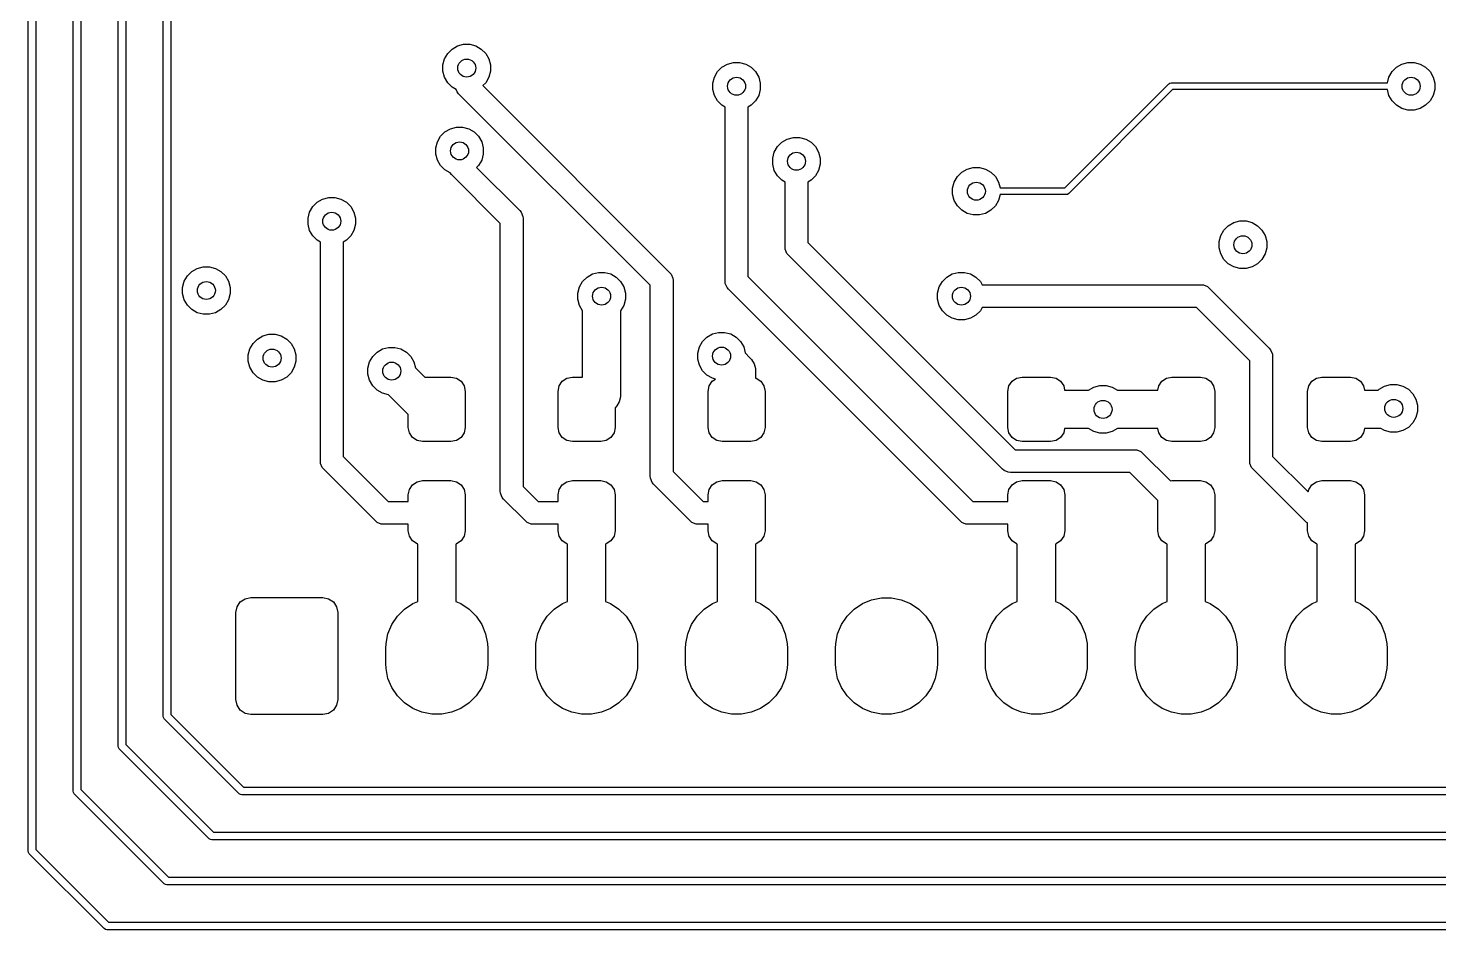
# Model space of a CAD drawing. Extents: x 0.98 to 8.13, y -3.46 to -0.83.
# Drawn here: x 3.088 to 4.014, y -3.378 to -2.787 of the extents above; entities that cross this region are included whole.
import ezdxf

# ---------------------------------------------------------------- set-up
doc = ezdxf.new("R2010")
doc.units = 0
doc.header["$MEASUREMENT"] = 0
doc.layers.add('BLACK', color=7, linetype='CONTINUOUS')

msp = doc.modelspace()

# ---------------------------------------------------------------- linework, layer by layer
at = {"layer": 'BLACK', "linetype": 'CONTINUOUS'}
for p, q in [((3.08805, -3.32677), (3.08805, -2.5689)), ((3.09305, -2.56993), (3.09305, -3.32574)), ((3.11758, -3.2874), (3.11758, -2.65748)), ((3.12258, -2.65852), (3.12258, -3.28637)), ((3.14711, -3.25787), (3.14711, -2.71654)), ((3.15211, -2.71757), (3.15211, -3.25684)), ((3.17663, -3.23819), (3.17663, -2.73622)), ((3.18163, -2.73726), (3.18163, -3.23715)), ((3.36144, -2.80686), (3.3635, -2.8033)), ((3.3635, -2.8033), (3.36641, -2.80039)), ((3.36641, -2.80039), (3.36997, -2.79834)), ((3.36997, -2.79834), (3.37394, -2.79727)), ((3.37394, -2.79727), (3.37805, -2.79727)), ((3.37805, -2.79727), (3.38202, -2.79834)), ((3.38202, -2.79834), (3.38558, -2.80039)), ((3.38558, -2.80039), (3.38849, -2.8033)), ((3.38849, -2.8033), (3.39054, -2.80686)), ((3.36038, -2.81083), (3.36144, -2.80686)), ((3.36038, -2.81494), (3.36038, -2.81083)), ((3.36144, -2.81891), (3.36038, -2.81494)), ((3.39054, -2.80686), (3.39161, -2.81083)), ((3.39161, -2.81494), (3.39054, -2.81891)), ((3.39161, -2.81083), (3.39161, -2.81494)), ((3.5386, -2.81878), (3.54066, -2.81522)), ((3.54066, -2.81522), (3.54356, -2.81231)), ((3.54356, -2.81231), (3.54712, -2.81025)), ((3.54712, -2.81025), (3.55109, -2.80919)), ((3.55109, -2.80919), (3.55521, -2.80919)), ((3.55521, -2.80919), (3.55918, -2.81025)), ((3.55918, -2.81025), (3.56274, -2.81231)), ((3.56274, -2.81231), (3.56564, -2.81522)), ((3.56564, -2.81522), (3.5677, -2.81878)), ((3.98151, -2.81878), (3.98357, -2.81522)), ((3.98357, -2.81522), (3.98648, -2.81231)), ((3.98648, -2.81231), (3.99004, -2.81025)), ((3.99004, -2.81025), (3.99401, -2.80919)), ((3.99401, -2.80919), (3.99812, -2.80919)), ((3.99812, -2.80919), (4.00209, -2.81025)), ((4.00209, -2.81025), (4.00565, -2.81231)), ((4.00565, -2.81231), (4.00856, -2.81522)), ((4.00856, -2.81522), (4.01061, -2.81878)), ((3.3635, -2.82247), (3.36144, -2.81891)), ((3.36641, -2.82538), (3.3635, -2.82247)), ((3.38849, -2.82247), (3.38659, -2.82437)), ((3.38659, -2.82437), (3.50924, -2.94702)), ((3.39054, -2.81891), (3.38849, -2.82247)), ((3.53754, -2.82275), (3.5386, -2.81878)), ((3.53754, -2.82686), (3.53754, -2.82275)), ((3.5677, -2.81878), (3.56876, -2.82275)), ((3.56876, -2.82275), (3.56876, -2.82686)), ((3.76875, -2.89145), (3.83699, -2.82321)), ((3.83699, -2.82321), (3.83772, -2.82272)), ((3.83772, -2.82272), (3.83858, -2.82255)), ((3.83772, -2.82272), (3.83772, -2.82272)), ((3.83858, -2.82255), (3.9805, -2.82255)), ((3.9805, -2.82255), (3.98151, -2.81878)), ((4.01061, -2.81878), (4.01168, -2.82275)), ((4.01168, -2.82275), (4.01168, -2.82686)), ((3.36909, -2.82693), (3.36641, -2.82538)), ((3.36976, -2.82855), (3.36909, -2.82693)), ((3.37069, -2.82969), (3.36976, -2.82855)), ((3.49644, -2.95543), (3.37069, -2.82969)), ((3.5386, -2.83083), (3.53754, -2.82686)), ((3.54066, -2.83439), (3.5386, -2.83083)), ((3.5677, -2.83083), (3.56564, -2.83439)), ((3.56876, -2.82686), (3.5677, -2.83083)), ((3.83951, -2.82705), (3.77128, -2.89529)), ((3.9805, -2.82705), (3.83951, -2.82705)), ((3.98151, -2.83083), (3.9805, -2.82705)), ((3.98357, -2.83439), (3.98151, -2.83083)), ((4.01061, -2.83083), (4.00856, -2.83439)), ((4.01168, -2.82686), (4.01061, -2.83083)), ((3.54356, -2.8373), (3.54066, -2.83439)), ((3.54565, -2.8385), (3.54356, -2.8373)), ((3.54565, -2.95276), (3.54565, -2.8385)), ((3.56274, -2.8373), (3.56065, -2.8385)), ((3.56065, -2.8385), (3.56065, -2.94965)), ((3.56564, -2.83439), (3.56274, -2.8373)), ((3.98648, -2.8373), (3.98357, -2.83439)), ((3.99004, -2.83935), (3.98648, -2.8373)), ((3.99401, -2.84042), (3.99004, -2.83935)), ((3.99812, -2.84042), (3.99401, -2.84042)), ((4.00209, -2.83935), (3.99812, -2.84042)), ((4.00565, -2.8373), (4.00209, -2.83935)), ((4.00856, -2.83439), (4.00565, -2.8373)), ((3.36168, -2.85474), (3.36524, -2.85268)), ((3.36524, -2.85268), (3.36921, -2.85162)), ((3.36921, -2.85162), (3.37332, -2.85162)), ((3.37332, -2.85162), (3.37729, -2.85268)), ((3.37729, -2.85268), (3.38085, -2.85474)), ((3.35565, -2.86518), (3.35672, -2.86121)), ((3.35672, -2.86121), (3.35877, -2.85765)), ((3.35877, -2.85765), (3.36168, -2.85474)), ((3.38085, -2.85474), (3.38376, -2.85765)), ((3.38376, -2.85765), (3.38582, -2.86121)), ((3.38582, -2.86121), (3.38688, -2.86518)), ((3.58003, -2.86443), (3.58293, -2.86152)), ((3.58293, -2.86152), (3.58649, -2.85947)), ((3.58649, -2.85947), (3.59046, -2.8584)), ((3.59046, -2.8584), (3.59458, -2.8584)), ((3.59458, -2.8584), (3.59855, -2.85947)), ((3.59855, -2.85947), (3.60211, -2.86152)), ((3.60211, -2.86152), (3.60501, -2.86443)), ((3.35565, -2.86929), (3.35565, -2.86518)), ((3.35672, -2.87326), (3.35565, -2.86929)), ((3.38688, -2.86929), (3.38582, -2.87326)), ((3.38688, -2.86518), (3.38688, -2.86929)), ((3.57691, -2.87196), (3.57797, -2.86799)), ((3.57797, -2.86799), (3.58003, -2.86443)), ((3.60501, -2.86443), (3.60707, -2.86799)), ((3.60707, -2.86799), (3.60813, -2.87196)), ((3.35877, -2.87682), (3.35672, -2.87326)), ((3.36168, -2.87973), (3.35877, -2.87682)), ((3.36505, -2.88167), (3.36168, -2.87973)), ((3.38376, -2.87682), (3.38249, -2.8781)), ((3.38249, -2.8781), (3.41082, -2.90643)), ((3.38582, -2.87326), (3.38376, -2.87682)), ((3.57691, -2.87607), (3.57691, -2.87196)), ((3.57797, -2.88004), (3.57691, -2.87607)), ((3.58003, -2.8836), (3.57797, -2.88004)), ((3.60707, -2.88004), (3.60501, -2.8836)), ((3.60813, -2.87607), (3.60707, -2.88004)), ((3.60813, -2.87196), (3.60813, -2.87607)), ((3.70104, -2.88121), (3.7046, -2.87915)), ((3.7046, -2.87915), (3.70857, -2.87809)), ((3.70857, -2.87809), (3.71269, -2.87809)), ((3.71269, -2.87809), (3.71666, -2.87915)), ((3.71666, -2.87915), (3.72022, -2.88121)), ((3.36596, -2.88279), (3.36505, -2.88167)), ((3.39801, -2.91483), (3.36596, -2.88279)), ((3.58293, -2.88651), (3.58003, -2.8836)), ((3.58502, -2.88771), (3.58293, -2.88651)), ((3.58502, -2.93039), (3.58502, -2.88771)), ((3.60211, -2.88651), (3.60002, -2.88771)), ((3.60002, -2.88771), (3.60002, -2.92729)), ((3.60501, -2.8836), (3.60211, -2.88651)), ((3.69502, -2.89165), (3.69608, -2.88767)), ((3.69608, -2.88767), (3.69814, -2.88411)), ((3.69814, -2.88411), (3.70104, -2.88121)), ((3.72022, -2.88121), (3.72312, -2.88411)), ((3.72312, -2.88411), (3.72518, -2.88767)), ((3.72518, -2.88767), (3.72619, -2.89145)), ((3.27781, -2.90089), (3.28138, -2.89884)), ((3.28138, -2.89884), (3.28535, -2.89777)), ((3.28535, -2.89777), (3.28946, -2.89777)), ((3.28946, -2.89777), (3.29343, -2.89884)), ((3.29343, -2.89884), (3.29699, -2.90089)), ((3.69502, -2.89576), (3.69502, -2.89165)), ((3.69608, -2.89973), (3.69502, -2.89576)), ((3.72619, -2.89595), (3.72518, -2.89973)), ((3.72619, -2.89145), (3.76875, -2.89145)), ((3.76969, -2.89595), (3.72619, -2.89595)), ((3.77055, -2.89578), (3.76969, -2.89595)), ((3.77128, -2.89529), (3.77055, -2.89578)), ((3.77055, -2.89578), (3.77055, -2.89578)), ((3.27179, -2.91133), (3.27285, -2.90736)), ((3.27285, -2.90736), (3.27491, -2.9038)), ((3.27491, -2.9038), (3.27781, -2.90089)), ((3.29699, -2.90089), (3.2999, -2.9038)), ((3.2999, -2.9038), (3.30195, -2.90736)), ((3.30195, -2.90736), (3.30301, -2.91133)), ((3.41082, -2.90643), (3.41175, -2.90756)), ((3.41175, -2.90756), (3.41287, -2.91027)), ((3.69814, -2.90329), (3.69608, -2.89973)), ((3.70104, -2.90619), (3.69814, -2.90329)), ((3.7046, -2.90825), (3.70104, -2.90619)), ((3.70857, -2.90931), (3.7046, -2.90825)), ((3.71666, -2.90825), (3.71269, -2.90931)), ((3.72022, -2.90619), (3.71666, -2.90825)), ((3.72312, -2.90329), (3.72022, -2.90619)), ((3.72518, -2.89973), (3.72312, -2.90329)), ((3.27179, -2.91544), (3.27179, -2.91133)), ((3.27285, -2.91941), (3.27179, -2.91544)), ((3.30301, -2.91544), (3.30195, -2.91941)), ((3.30301, -2.91133), (3.30301, -2.91544)), ((3.39801, -3.09055), (3.39801, -2.91483)), ((3.41287, -2.91027), (3.41301, -2.91173)), ((3.41301, -2.91173), (3.41301, -3.08744)), ((3.71269, -2.90931), (3.70857, -2.90931)), ((3.87317, -2.91926), (3.87608, -2.91635)), ((3.87608, -2.91635), (3.87964, -2.9143)), ((3.87964, -2.9143), (3.88361, -2.91324)), ((3.88361, -2.91324), (3.88772, -2.91324)), ((3.88772, -2.91324), (3.89169, -2.9143)), ((3.89169, -2.9143), (3.89525, -2.91635)), ((3.89525, -2.91635), (3.89816, -2.91926)), ((3.27491, -2.92297), (3.27285, -2.91941)), ((3.27781, -2.92588), (3.27491, -2.92297)), ((3.2799, -2.92708), (3.27781, -2.92588)), ((3.29699, -2.92588), (3.2949, -2.92708)), ((3.2999, -2.92297), (3.29699, -2.92588)), ((3.30195, -2.91941), (3.2999, -2.92297)), ((3.87005, -2.92679), (3.87112, -2.92282)), ((3.87005, -2.9309), (3.87005, -2.92679)), ((3.87112, -2.92282), (3.87317, -2.91926)), ((3.89816, -2.91926), (3.90021, -2.92282)), ((3.90021, -2.92282), (3.90128, -2.92679)), ((3.90128, -2.92679), (3.90128, -2.9309)), ((3.2799, -3.07087), (3.2799, -2.92708)), ((3.2949, -2.92708), (3.2949, -3.06776)), ((3.58516, -2.93186), (3.58502, -2.93039)), ((3.58628, -2.93456), (3.58516, -2.93186)), ((3.58722, -2.9357), (3.58628, -2.93456)), ((3.72769, -3.07617), (3.58722, -2.9357)), ((3.60002, -2.92729), (3.7361, -3.06337)), ((3.87112, -2.93487), (3.87005, -2.9309)), ((3.87317, -2.93844), (3.87112, -2.93487)), ((3.90021, -2.93487), (3.89816, -2.93844)), ((3.90128, -2.9309), (3.90021, -2.93487)), ((3.19544, -2.9464), (3.199, -2.94434)), ((3.199, -2.94434), (3.20297, -2.94328)), ((3.20297, -2.94328), (3.20709, -2.94328)), ((3.20709, -2.94328), (3.21106, -2.94434)), ((3.21106, -2.94434), (3.21462, -2.9464)), ((3.87608, -2.94134), (3.87317, -2.93844)), ((3.87964, -2.9434), (3.87608, -2.94134)), ((3.88361, -2.94446), (3.87964, -2.9434)), ((3.88772, -2.94446), (3.88361, -2.94446)), ((3.89169, -2.9434), (3.88772, -2.94446)), ((3.89525, -2.94134), (3.89169, -2.9434)), ((3.89816, -2.93844), (3.89525, -2.94134)), ((3.18942, -2.95683), (3.19048, -2.95286)), ((3.19048, -2.95286), (3.19254, -2.9493)), ((3.19254, -2.9493), (3.19544, -2.9464)), ((3.21462, -2.9464), (3.21752, -2.9493)), ((3.21752, -2.9493), (3.21958, -2.95286)), ((3.21958, -2.95286), (3.22064, -2.95683)), ((3.45002, -2.95657), (3.45207, -2.95301)), ((3.45207, -2.95301), (3.45498, -2.9501)), ((3.45498, -2.9501), (3.45854, -2.94805)), ((3.45854, -2.94805), (3.46251, -2.94699)), ((3.46251, -2.94699), (3.46662, -2.94699)), ((3.46662, -2.94699), (3.47059, -2.94805)), ((3.47059, -2.94805), (3.47415, -2.9501)), ((3.47415, -2.9501), (3.47706, -2.95301)), ((3.47706, -2.95301), (3.47912, -2.95657)), ((3.50924, -2.94702), (3.51017, -2.94816)), ((3.51017, -2.94816), (3.51129, -2.95086)), ((3.51129, -2.95086), (3.51144, -2.95233)), ((3.51144, -2.95233), (3.51144, -3.0776)), ((3.54579, -2.95422), (3.54565, -2.95276)), ((3.54691, -2.95692), (3.54579, -2.95422)), ((3.56065, -2.94965), (3.70832, -3.09732)), ((3.68624, -2.95657), (3.68829, -2.95301)), ((3.68829, -2.95301), (3.6912, -2.9501)), ((3.6912, -2.9501), (3.69476, -2.94805)), ((3.69476, -2.94805), (3.69873, -2.94699)), ((3.69873, -2.94699), (3.70284, -2.94699)), ((3.70284, -2.94699), (3.70681, -2.94805)), ((3.70681, -2.94805), (3.71037, -2.9501)), ((3.71037, -2.9501), (3.71328, -2.95301)), ((3.71328, -2.95301), (3.71449, -2.9551)), ((3.18942, -2.96095), (3.18942, -2.95683)), ((3.19048, -2.96492), (3.18942, -2.96095)), ((3.22064, -2.96095), (3.21958, -2.96492)), ((3.22064, -2.95683), (3.22064, -2.96095)), ((3.44895, -2.96054), (3.45002, -2.95657)), ((3.44895, -2.96465), (3.44895, -2.96054)), ((3.47912, -2.95657), (3.48018, -2.96054)), ((3.48018, -2.96054), (3.48018, -2.96465)), ((3.49644, -3.08071), (3.49644, -2.95543)), ((3.54785, -2.95806), (3.54691, -2.95692)), ((3.69991, -3.11013), (3.54785, -2.95806)), ((3.68517, -2.96054), (3.68624, -2.95657)), ((3.68517, -2.96465), (3.68517, -2.96054)), ((3.71449, -2.9551), (3.85827, -2.9551)), ((3.85827, -2.9551), (3.85973, -2.95524)), ((3.85973, -2.95524), (3.86243, -2.95636)), ((3.86243, -2.95636), (3.86357, -2.9573)), ((3.86357, -2.9573), (3.90294, -2.99667)), ((3.19254, -2.96848), (3.19048, -2.96492)), ((3.19544, -2.97138), (3.19254, -2.96848)), ((3.199, -2.97344), (3.19544, -2.97138)), ((3.21462, -2.97138), (3.21106, -2.97344)), ((3.21752, -2.96848), (3.21462, -2.97138)), ((3.21958, -2.96492), (3.21752, -2.96848)), ((3.45002, -2.96862), (3.44895, -2.96465)), ((3.45207, -2.97217), (3.45002, -2.96862)), ((3.45207, -3.01575), (3.45207, -2.97217)), ((3.47912, -2.96862), (3.47707, -2.97217)), ((3.47707, -2.97217), (3.47707, -3.02707)), ((3.48018, -2.96465), (3.47912, -2.96862)), ((3.68624, -2.96862), (3.68517, -2.96465)), ((3.68829, -2.97219), (3.68624, -2.96862)), ((3.6912, -2.97509), (3.68829, -2.97219)), ((3.71328, -2.97219), (3.71037, -2.97509)), ((3.71449, -2.9701), (3.71328, -2.97219)), ((3.85516, -2.9701), (3.71449, -2.9701)), ((3.89014, -3.00508), (3.85516, -2.9701)), ((3.20297, -2.9745), (3.199, -2.97344)), ((3.20709, -2.9745), (3.20297, -2.9745)), ((3.21106, -2.97344), (3.20709, -2.9745)), ((3.69476, -2.97715), (3.6912, -2.97509)), ((3.69873, -2.97821), (3.69476, -2.97715)), ((3.70284, -2.97821), (3.69873, -2.97821)), ((3.70681, -2.97715), (3.70284, -2.97821)), ((3.71037, -2.97509), (3.70681, -2.97715)), ((3.23569, -2.99365), (3.2386, -2.99074)), ((3.2386, -2.99074), (3.24216, -2.98869)), ((3.24216, -2.98869), (3.24613, -2.98762)), ((3.24613, -2.98762), (3.25024, -2.98762)), ((3.25024, -2.98762), (3.25422, -2.98869)), ((3.25422, -2.98869), (3.25778, -2.99074)), ((3.25778, -2.99074), (3.26068, -2.99365)), ((3.53081, -2.99238), (3.53372, -2.98947)), ((3.53372, -2.98947), (3.53728, -2.98742)), ((3.53728, -2.98742), (3.54125, -2.98636)), ((3.54125, -2.98636), (3.54536, -2.98636)), ((3.54536, -2.98636), (3.54933, -2.98742)), ((3.54933, -2.98742), (3.55289, -2.98947)), ((3.55289, -2.98947), (3.5558, -2.99238)), ((3.23258, -3.00118), (3.23364, -2.99721)), ((3.23364, -2.99721), (3.23569, -2.99365)), ((3.26068, -2.99365), (3.26274, -2.99721)), ((3.26274, -2.99721), (3.2638, -3.00118)), ((3.31428, -3.00222), (3.31718, -2.99932)), ((3.31718, -2.99932), (3.32075, -2.99726)), ((3.32075, -2.99726), (3.32472, -2.9962)), ((3.32472, -2.9962), (3.32883, -2.9962)), ((3.32883, -2.9962), (3.3328, -2.99726)), ((3.3328, -2.99726), (3.33636, -2.99932)), ((3.33636, -2.99932), (3.33927, -3.00222)), ((3.52769, -2.99991), (3.52876, -2.99594)), ((3.52769, -3.00402), (3.52769, -2.99991)), ((3.52876, -2.99594), (3.53081, -2.99238)), ((3.5558, -2.99238), (3.55786, -2.99594)), ((3.55786, -2.99594), (3.55892, -2.9999)), ((3.55892, -2.9999), (3.56199, -3.00297)), ((3.90294, -2.99667), (3.90387, -2.9978)), ((3.90387, -2.9978), (3.90492, -3.00034)), ((3.90492, -3.00034), (3.90499, -3.00051)), ((3.90499, -3.00051), (3.90514, -3.00197)), ((3.23258, -3.00529), (3.23258, -3.00118)), ((3.23364, -3.00926), (3.23258, -3.00529)), ((3.23569, -3.01282), (3.23364, -3.00926)), ((3.26274, -3.00926), (3.26068, -3.01282)), ((3.2638, -3.00529), (3.26274, -3.00926)), ((3.2638, -3.00118), (3.2638, -3.00529)), ((3.31116, -3.00976), (3.31222, -3.00578)), ((3.31116, -3.01387), (3.31116, -3.00976)), ((3.31222, -3.00578), (3.31428, -3.00222)), ((3.33927, -3.00222), (3.34132, -3.00578)), ((3.34132, -3.00578), (3.34238, -3.00974)), ((3.34238, -3.00974), (3.34839, -3.01575)), ((3.52876, -3.00799), (3.52769, -3.00402)), ((3.53081, -3.01156), (3.52876, -3.00799)), ((3.56199, -3.00297), (3.56307, -3.0042)), ((3.56307, -3.0042), (3.5647, -3.00703)), ((3.5647, -3.00703), (3.56554, -3.01018)), ((3.56554, -3.01018), (3.56565, -3.01181)), ((3.89014, -3.07087), (3.89014, -3.00508)), ((3.90514, -3.00197), (3.90514, -3.06776)), ((3.2386, -3.01573), (3.23569, -3.01282)), ((3.24216, -3.01779), (3.2386, -3.01573)), ((3.24613, -3.01885), (3.24216, -3.01779)), ((3.25024, -3.01885), (3.24613, -3.01885)), ((3.25422, -3.01779), (3.25024, -3.01885)), ((3.25778, -3.01573), (3.25422, -3.01779)), ((3.26068, -3.01282), (3.25778, -3.01573)), ((3.31222, -3.01784), (3.31116, -3.01387)), ((3.31428, -3.0214), (3.31222, -3.01784)), ((3.34839, -3.01575), (3.36565, -3.01575)), ((3.36565, -3.01575), (3.36923, -3.01646)), ((3.36923, -3.01646), (3.37226, -3.01849)), ((3.37226, -3.01849), (3.37429, -3.02152)), ((3.43674, -3.02152), (3.43876, -3.01849)), ((3.43876, -3.01849), (3.4418, -3.01646)), ((3.4418, -3.01646), (3.44537, -3.01575)), ((3.44537, -3.01575), (3.45207, -3.01575)), ((3.53372, -3.01446), (3.53081, -3.01156)), ((3.53728, -3.01652), (3.53372, -3.01446)), ((3.53516, -3.02152), (3.53719, -3.01849)), ((3.53719, -3.01849), (3.53932, -3.01706)), ((3.53932, -3.01706), (3.53728, -3.01652)), ((3.56565, -3.01181), (3.56565, -3.01637)), ((3.56565, -3.01637), (3.56608, -3.01646)), ((3.56608, -3.01646), (3.56911, -3.01849)), ((3.56911, -3.01849), (3.57114, -3.02152)), ((3.73201, -3.02152), (3.73404, -3.01849)), ((3.73404, -3.01849), (3.73707, -3.01646)), ((3.73707, -3.01646), (3.74065, -3.01575)), ((3.74065, -3.01575), (3.75935, -3.01575)), ((3.75935, -3.01575), (3.76293, -3.01646)), ((3.76293, -3.01646), (3.76596, -3.01849)), ((3.76596, -3.01849), (3.76799, -3.02152)), ((3.83044, -3.02152), (3.83246, -3.01849)), ((3.83246, -3.01849), (3.8355, -3.01646)), ((3.8355, -3.01646), (3.83907, -3.01575)), ((3.83907, -3.01575), (3.85778, -3.01575)), ((3.85778, -3.01575), (3.86135, -3.01646)), ((3.86135, -3.01646), (3.86439, -3.01849)), ((3.86439, -3.01849), (3.86641, -3.02152)), ((3.92886, -3.02152), (3.93089, -3.01849)), ((3.93089, -3.01849), (3.93392, -3.01646)), ((3.93392, -3.01646), (3.9375, -3.01575)), ((3.9375, -3.01575), (3.9562, -3.01575)), ((3.9562, -3.01575), (3.95978, -3.01646)), ((3.95978, -3.01646), (3.96281, -3.01849)), ((3.96281, -3.01849), (3.96484, -3.02152)), ((3.31718, -3.0243), (3.31428, -3.0214)), ((3.32075, -3.02636), (3.31718, -3.0243)), ((3.3247, -3.02742), (3.32075, -3.02636)), ((3.3376, -3.04032), (3.3247, -3.02742)), ((3.37429, -3.02152), (3.375, -3.0251)), ((3.375, -3.0251), (3.375, -3.04872)), ((3.43602, -3.0251), (3.43674, -3.02152)), ((3.43602, -3.04872), (3.43602, -3.0251)), ((3.47696, -3.0287), (3.47612, -3.03185)), ((3.47707, -3.02707), (3.47696, -3.0287)), ((3.53445, -3.0251), (3.53516, -3.02152)), ((3.53445, -3.04872), (3.53445, -3.0251)), ((3.57114, -3.02152), (3.57185, -3.0251)), ((3.57185, -3.0251), (3.57185, -3.04872)), ((3.7313, -3.0251), (3.73201, -3.02152)), ((3.7313, -3.04872), (3.7313, -3.0251)), ((3.76799, -3.02152), (3.76856, -3.02441)), ((3.76856, -3.02441), (3.78422, -3.02441)), ((3.78422, -3.02441), (3.78777, -3.02236)), ((3.78777, -3.02236), (3.79174, -3.0213)), ((3.79174, -3.0213), (3.79585, -3.0213)), ((3.79585, -3.0213), (3.79983, -3.02236)), ((3.79983, -3.02236), (3.80338, -3.02441)), ((3.80338, -3.02441), (3.82986, -3.02441)), ((3.82986, -3.02441), (3.83044, -3.02152)), ((3.86641, -3.02152), (3.86713, -3.0251)), ((3.86713, -3.0251), (3.86713, -3.04872)), ((3.92815, -3.0251), (3.92886, -3.02152)), ((3.92815, -3.04872), (3.92815, -3.0251)), ((3.96484, -3.02152), (3.96541, -3.02441)), ((3.96541, -3.02441), (3.97443, -3.02441)), ((3.97443, -3.02441), (3.9751, -3.02374)), ((3.9751, -3.02374), (3.97866, -3.02168)), ((3.97866, -3.02168), (3.98263, -3.02062)), ((3.98263, -3.02062), (3.98674, -3.02062)), ((3.98674, -3.02062), (3.99072, -3.02168)), ((3.99072, -3.02168), (3.99428, -3.02374)), ((3.99428, -3.02374), (3.99718, -3.02665)), ((3.99718, -3.02665), (3.99924, -3.03021)), ((3.47448, -3.03468), (3.47343, -3.03588)), ((3.47343, -3.03588), (3.47343, -3.04872)), ((3.47612, -3.03185), (3.47448, -3.03468)), ((3.99924, -3.03021), (4.0003, -3.03418)), ((4.0003, -3.03418), (4.0003, -3.03829)), ((3.3376, -3.04872), (3.3376, -3.04032)), ((3.99718, -3.04582), (3.99428, -3.04873)), ((3.99924, -3.04226), (3.99718, -3.04582)), ((4.0003, -3.03829), (3.99924, -3.04226)), ((3.33831, -3.0523), (3.3376, -3.04872)), ((3.34034, -3.05533), (3.33831, -3.0523)), ((3.34337, -3.05736), (3.34034, -3.05533)), ((3.37226, -3.05533), (3.36923, -3.05736)), ((3.37429, -3.0523), (3.37226, -3.05533)), ((3.375, -3.04872), (3.37429, -3.0523)), ((3.43674, -3.0523), (3.43602, -3.04872)), ((3.43876, -3.05533), (3.43674, -3.0523)), ((3.4418, -3.05736), (3.43876, -3.05533)), ((3.47069, -3.05533), (3.46765, -3.05736)), ((3.47271, -3.0523), (3.47069, -3.05533)), ((3.47343, -3.04872), (3.47271, -3.0523)), ((3.53516, -3.0523), (3.53445, -3.04872)), ((3.53719, -3.05533), (3.53516, -3.0523)), ((3.54022, -3.05736), (3.53719, -3.05533)), ((3.56911, -3.05533), (3.56608, -3.05736)), ((3.57114, -3.0523), (3.56911, -3.05533)), ((3.57185, -3.04872), (3.57114, -3.0523)), ((3.73201, -3.0523), (3.7313, -3.04872)), ((3.73404, -3.05533), (3.73201, -3.0523)), ((3.73707, -3.05736), (3.73404, -3.05533)), ((3.76596, -3.05533), (3.76293, -3.05736)), ((3.76799, -3.0523), (3.76596, -3.05533)), ((3.76856, -3.04941), (3.76799, -3.0523)), ((3.78422, -3.04941), (3.76856, -3.04941)), ((3.78777, -3.05146), (3.78422, -3.04941)), ((3.79174, -3.05252), (3.78777, -3.05146)), ((3.79585, -3.05252), (3.79174, -3.05252)), ((3.79983, -3.05146), (3.79585, -3.05252)), ((3.80338, -3.04941), (3.79983, -3.05146)), ((3.82986, -3.04941), (3.80338, -3.04941)), ((3.83044, -3.0523), (3.82986, -3.04941)), ((3.83246, -3.05533), (3.83044, -3.0523)), ((3.8355, -3.05736), (3.83246, -3.05533)), ((3.86439, -3.05533), (3.86135, -3.05736)), ((3.86641, -3.0523), (3.86439, -3.05533)), ((3.86713, -3.04872), (3.86641, -3.0523)), ((3.92886, -3.0523), (3.92815, -3.04872)), ((3.93089, -3.05533), (3.92886, -3.0523)), ((3.93392, -3.05736), (3.93089, -3.05533)), ((3.96281, -3.05533), (3.95978, -3.05736)), ((3.96484, -3.0523), (3.96281, -3.05533)), ((3.96541, -3.04941), (3.96484, -3.0523)), ((3.97629, -3.04941), (3.96541, -3.04941)), ((3.97866, -3.05078), (3.97629, -3.04941)), ((3.98263, -3.05185), (3.97866, -3.05078)), ((3.98674, -3.05185), (3.98263, -3.05185)), ((3.99072, -3.05078), (3.98674, -3.05185)), ((3.99428, -3.04873), (3.99072, -3.05078)), ((3.34695, -3.05807), (3.34337, -3.05736)), ((3.36565, -3.05807), (3.34695, -3.05807)), ((3.36923, -3.05736), (3.36565, -3.05807)), ((3.44537, -3.05807), (3.4418, -3.05736)), ((3.46407, -3.05807), (3.44537, -3.05807)), ((3.46765, -3.05736), (3.46407, -3.05807)), ((3.5438, -3.05807), (3.54022, -3.05736)), ((3.5625, -3.05807), (3.5438, -3.05807)), ((3.56608, -3.05736), (3.5625, -3.05807)), ((3.7361, -3.06337), (3.81447, -3.06337)), ((3.74065, -3.05807), (3.73707, -3.05736)), ((3.75935, -3.05807), (3.74065, -3.05807)), ((3.76293, -3.05736), (3.75935, -3.05807)), ((3.81447, -3.06337), (3.81593, -3.06351)), ((3.81593, -3.06351), (3.81864, -3.06463)), ((3.81864, -3.06463), (3.81977, -3.06556)), ((3.81977, -3.06556), (3.83807, -3.08386)), ((3.83907, -3.05807), (3.8355, -3.05736)), ((3.85778, -3.05807), (3.83907, -3.05807)), ((3.86135, -3.05736), (3.85778, -3.05807)), ((3.9375, -3.05807), (3.93392, -3.05736)), ((3.9562, -3.05807), (3.9375, -3.05807)), ((3.95978, -3.05736), (3.9562, -3.05807)), ((3.28005, -3.07233), (3.2799, -3.07087)), ((3.28117, -3.07503), (3.28005, -3.07233)), ((3.2821, -3.07617), (3.28117, -3.07503)), ((3.2949, -3.06776), (3.32446, -3.09732)), ((3.89028, -3.07233), (3.89014, -3.07087)), ((3.8914, -3.07503), (3.89028, -3.07233)), ((3.89233, -3.07617), (3.8914, -3.07503)), ((3.90514, -3.06776), (3.92852, -3.09114)), ((3.31605, -3.11013), (3.2821, -3.07617)), ((3.34337, -3.08437), (3.34695, -3.08366)), ((3.34695, -3.08366), (3.36565, -3.08366)), ((3.36565, -3.08366), (3.36923, -3.08437)), ((3.4418, -3.08437), (3.44537, -3.08366)), ((3.44537, -3.08366), (3.46407, -3.08366)), ((3.46407, -3.08366), (3.46765, -3.08437)), ((3.49658, -3.08217), (3.49644, -3.08071)), ((3.4977, -3.08488), (3.49658, -3.08217)), ((3.51144, -3.0776), (3.53116, -3.09732)), ((3.54022, -3.08437), (3.5438, -3.08366)), ((3.5438, -3.08366), (3.5625, -3.08366)), ((3.5625, -3.08366), (3.56608, -3.08437)), ((3.72883, -3.0771), (3.72769, -3.07617)), ((3.73153, -3.07822), (3.72883, -3.0771)), ((3.73299, -3.07837), (3.73153, -3.07822)), ((3.81136, -3.07837), (3.73299, -3.07837)), ((3.73707, -3.08437), (3.74065, -3.08366)), ((3.74065, -3.08366), (3.75935, -3.08366)), ((3.75935, -3.08366), (3.76293, -3.08437)), ((3.82972, -3.09673), (3.81136, -3.07837)), ((3.83807, -3.08386), (3.83907, -3.08366)), ((3.83907, -3.08366), (3.85778, -3.08366)), ((3.85778, -3.08366), (3.86135, -3.08437)), ((3.92629, -3.11013), (3.89233, -3.07617)), ((3.93392, -3.08437), (3.9375, -3.08366)), ((3.9375, -3.08366), (3.9562, -3.08366)), ((3.9562, -3.08366), (3.95978, -3.08437)), ((3.3376, -3.09301), (3.33831, -3.08943)), ((3.3376, -3.09732), (3.3376, -3.09301)), ((3.33831, -3.08943), (3.34034, -3.0864)), ((3.34034, -3.0864), (3.34337, -3.08437)), ((3.36923, -3.08437), (3.37226, -3.0864)), ((3.37226, -3.0864), (3.37429, -3.08943)), ((3.37429, -3.08943), (3.375, -3.09301)), ((3.375, -3.09301), (3.375, -3.11663)), ((3.39816, -3.09201), (3.39801, -3.09055)), ((3.39928, -3.09472), (3.39816, -3.09201)), ((3.41301, -3.08744), (3.42289, -3.09732)), ((3.43602, -3.09301), (3.43674, -3.08943)), ((3.43602, -3.09732), (3.43602, -3.09301)), ((3.43674, -3.08943), (3.43876, -3.0864)), ((3.43876, -3.0864), (3.4418, -3.08437)), ((3.46765, -3.08437), (3.47069, -3.0864)), ((3.47069, -3.0864), (3.47271, -3.08943)), ((3.47271, -3.08943), (3.47343, -3.09301)), ((3.47343, -3.09301), (3.47343, -3.11663)), ((3.49863, -3.08601), (3.4977, -3.08488)), ((3.52275, -3.11013), (3.49863, -3.08601)), ((3.53445, -3.09301), (3.53516, -3.08943)), ((3.53445, -3.09732), (3.53445, -3.09301)), ((3.53516, -3.08943), (3.53719, -3.0864)), ((3.53719, -3.0864), (3.54022, -3.08437)), ((3.56608, -3.08437), (3.56911, -3.0864)), ((3.56911, -3.0864), (3.57114, -3.08943)), ((3.57114, -3.08943), (3.57185, -3.09301)), ((3.57185, -3.09301), (3.57185, -3.11663)), ((3.7313, -3.09301), (3.73201, -3.08943)), ((3.7313, -3.09732), (3.7313, -3.09301)), ((3.73201, -3.08943), (3.73404, -3.0864)), ((3.73404, -3.0864), (3.73707, -3.08437)), ((3.76293, -3.08437), (3.76596, -3.0864)), ((3.76596, -3.0864), (3.76799, -3.08943)), ((3.76799, -3.08943), (3.7687, -3.09301)), ((3.7687, -3.09301), (3.7687, -3.11663)), ((3.86135, -3.08437), (3.86439, -3.0864)), ((3.86439, -3.0864), (3.86641, -3.08943)), ((3.86641, -3.08943), (3.86713, -3.09301)), ((3.86713, -3.09301), (3.86713, -3.11663)), ((3.92852, -3.09114), (3.92886, -3.08943)), ((3.92886, -3.08943), (3.93089, -3.0864)), ((3.93089, -3.0864), (3.93392, -3.08437)), ((3.95978, -3.08437), (3.96281, -3.0864)), ((3.96281, -3.0864), (3.96484, -3.08943)), ((3.96484, -3.08943), (3.96555, -3.09301)), ((3.96555, -3.09301), (3.96555, -3.11663)), ((3.32446, -3.09732), (3.3376, -3.09732)), ((3.40021, -3.09585), (3.39928, -3.09472)), ((3.41448, -3.11013), (3.40021, -3.09585)), ((3.42289, -3.09732), (3.43602, -3.09732)), ((3.53116, -3.09732), (3.53445, -3.09732)), ((3.70832, -3.09732), (3.7313, -3.09732)), ((3.82972, -3.11663), (3.82972, -3.09673)), ((3.31719, -3.11106), (3.31605, -3.11013)), ((3.3199, -3.11218), (3.31719, -3.11106)), ((3.41562, -3.11106), (3.41448, -3.11013)), ((3.41641, -3.11139), (3.41562, -3.11106)), ((3.41832, -3.11218), (3.41641, -3.11139)), ((3.52388, -3.11106), (3.52275, -3.11013)), ((3.52659, -3.11218), (3.52388, -3.11106)), ((3.70105, -3.11106), (3.69991, -3.11013)), ((3.70375, -3.11218), (3.70105, -3.11106)), ((3.92743, -3.11106), (3.92629, -3.11013)), ((3.92815, -3.11136), (3.92743, -3.11106)), ((3.92815, -3.11663), (3.92815, -3.11136)), ((3.32136, -3.11232), (3.3199, -3.11218)), ((3.3376, -3.11232), (3.32136, -3.11232)), ((3.3376, -3.11663), (3.3376, -3.11232)), ((3.33831, -3.12021), (3.3376, -3.11663)), ((3.34034, -3.12325), (3.33831, -3.12021)), ((3.37429, -3.12021), (3.37226, -3.12325)), ((3.375, -3.11663), (3.37429, -3.12021)), ((3.41978, -3.11232), (3.41832, -3.11218)), ((3.43602, -3.11232), (3.41978, -3.11232)), ((3.43602, -3.11663), (3.43602, -3.11232)), ((3.43674, -3.12021), (3.43602, -3.11663)), ((3.43876, -3.12325), (3.43674, -3.12021)), ((3.47271, -3.12021), (3.47069, -3.12325)), ((3.47343, -3.11663), (3.47271, -3.12021)), ((3.52805, -3.11232), (3.52659, -3.11218)), ((3.53445, -3.11232), (3.52805, -3.11232)), ((3.53445, -3.11663), (3.53445, -3.11232)), ((3.53516, -3.12021), (3.53445, -3.11663)), ((3.53719, -3.12325), (3.53516, -3.12021)), ((3.57114, -3.12021), (3.56911, -3.12325)), ((3.57185, -3.11663), (3.57114, -3.12021)), ((3.70522, -3.11232), (3.70375, -3.11218)), ((3.7313, -3.11232), (3.70522, -3.11232)), ((3.7313, -3.11663), (3.7313, -3.11232)), ((3.73201, -3.12021), (3.7313, -3.11663)), ((3.73404, -3.12325), (3.73201, -3.12021)), ((3.76799, -3.12021), (3.76596, -3.12325)), ((3.7687, -3.11663), (3.76799, -3.12021)), ((3.83044, -3.12021), (3.82972, -3.11663)), ((3.83246, -3.12325), (3.83044, -3.12021)), ((3.86641, -3.12021), (3.86439, -3.12325)), ((3.86713, -3.11663), (3.86641, -3.12021)), ((3.92886, -3.12021), (3.92815, -3.11663)), ((3.93089, -3.12325), (3.92886, -3.12021)), ((3.96484, -3.12021), (3.96281, -3.12325)), ((3.96555, -3.11663), (3.96484, -3.12021)), ((3.34337, -3.12527), (3.34034, -3.12325)), ((3.3438, -3.12536), (3.34337, -3.12527)), ((3.3438, -3.16303), (3.3438, -3.12536)), ((3.36923, -3.12527), (3.3688, -3.12536)), ((3.3688, -3.12536), (3.3688, -3.16303)), ((3.37226, -3.12325), (3.36923, -3.12527)), ((3.4418, -3.12527), (3.43876, -3.12325)), ((3.44222, -3.12536), (3.4418, -3.12527)), ((3.44222, -3.16303), (3.44222, -3.12536)), ((3.46765, -3.12527), (3.46722, -3.12536)), ((3.46722, -3.12536), (3.46722, -3.16303)), ((3.47069, -3.12325), (3.46765, -3.12527)), ((3.54022, -3.12527), (3.53719, -3.12325)), ((3.54065, -3.12536), (3.54022, -3.12527)), ((3.54065, -3.16303), (3.54065, -3.12536)), ((3.56608, -3.12527), (3.56565, -3.12536)), ((3.56565, -3.12536), (3.56565, -3.16303)), ((3.56911, -3.12325), (3.56608, -3.12527)), ((3.73707, -3.12527), (3.73404, -3.12325)), ((3.7375, -3.12536), (3.73707, -3.12527)), ((3.7375, -3.16303), (3.7375, -3.12536)), ((3.76293, -3.12527), (3.7625, -3.12536)), ((3.7625, -3.12536), (3.7625, -3.16303)), ((3.76596, -3.12325), (3.76293, -3.12527)), ((3.8355, -3.12527), (3.83246, -3.12325)), ((3.83593, -3.12536), (3.8355, -3.12527)), ((3.83593, -3.16303), (3.83593, -3.12536)), ((3.86135, -3.12527), (3.86093, -3.12536)), ((3.86093, -3.12536), (3.86093, -3.16303)), ((3.86439, -3.12325), (3.86135, -3.12527)), ((3.93392, -3.12527), (3.93089, -3.12325)), ((3.93435, -3.12536), (3.93392, -3.12527)), ((3.93435, -3.16303), (3.93435, -3.12536)), ((3.95978, -3.12527), (3.95935, -3.12536)), ((3.95935, -3.12536), (3.95935, -3.16303)), ((3.96281, -3.12325), (3.95978, -3.12527)), ((3.22441, -3.17028), (3.22516, -3.16651)), ((3.22516, -3.16651), (3.22729, -3.16332)), ((3.22729, -3.16332), (3.23049, -3.16118)), ((3.23049, -3.16118), (3.23425, -3.16043)), ((3.23425, -3.16043), (3.2815, -3.16043)), ((3.2815, -3.16043), (3.28526, -3.16118)), ((3.28526, -3.16118), (3.28846, -3.16332)), ((3.28846, -3.16332), (3.29059, -3.16651)), ((3.29059, -3.16651), (3.29134, -3.17028)), ((3.33507, -3.16803), (3.34052, -3.16438)), ((3.34052, -3.16438), (3.3438, -3.16303)), ((3.3688, -3.16303), (3.37207, -3.16438)), ((3.37207, -3.16438), (3.37753, -3.16803)), ((3.43349, -3.16803), (3.43895, -3.16438)), ((3.43895, -3.16438), (3.44222, -3.16303)), ((3.46722, -3.16303), (3.4705, -3.16438)), ((3.4705, -3.16438), (3.47595, -3.16803)), ((3.53192, -3.16803), (3.53737, -3.16438)), ((3.53737, -3.16438), (3.54065, -3.16303)), ((3.56565, -3.16303), (3.56892, -3.16438)), ((3.56892, -3.16438), (3.57438, -3.16803)), ((3.63035, -3.16803), (3.6358, -3.16438)), ((3.6358, -3.16438), (3.64186, -3.16187)), ((3.64186, -3.16187), (3.64829, -3.16059)), ((3.64829, -3.16059), (3.65485, -3.16059)), ((3.65485, -3.16059), (3.66129, -3.16187)), ((3.66129, -3.16187), (3.66735, -3.16438)), ((3.66735, -3.16438), (3.6728, -3.16803)), ((3.72877, -3.16803), (3.73422, -3.16438)), ((3.73422, -3.16438), (3.7375, -3.16303)), ((3.7625, -3.16303), (3.76578, -3.16438)), ((3.76578, -3.16438), (3.77123, -3.16803)), ((3.8272, -3.16803), (3.83265, -3.16438)), ((3.83265, -3.16438), (3.83593, -3.16303)), ((3.86093, -3.16303), (3.8642, -3.16438)), ((3.8642, -3.16438), (3.86965, -3.16803)), ((3.92562, -3.16803), (3.93108, -3.16438)), ((3.93108, -3.16438), (3.93435, -3.16303)), ((3.95935, -3.16303), (3.96263, -3.16438)), ((3.96263, -3.16438), (3.96808, -3.16803)), ((3.22441, -3.22736), (3.22441, -3.17028)), ((3.29134, -3.17028), (3.29134, -3.22736)), ((3.32679, -3.17812), (3.33043, -3.17267)), ((3.33043, -3.17267), (3.33507, -3.16803)), ((3.37753, -3.16803), (3.38217, -3.17267)), ((3.38217, -3.17267), (3.38581, -3.17812)), ((3.42521, -3.17812), (3.42886, -3.17267)), ((3.42886, -3.17267), (3.43349, -3.16803)), ((3.47595, -3.16803), (3.48059, -3.17267)), ((3.48059, -3.17267), (3.48424, -3.17812)), ((3.52364, -3.17812), (3.52728, -3.17267)), ((3.52728, -3.17267), (3.53192, -3.16803)), ((3.57438, -3.16803), (3.57902, -3.17267)), ((3.57902, -3.17267), (3.58266, -3.17812)), ((3.62206, -3.17812), (3.62571, -3.17267)), ((3.62571, -3.17267), (3.63035, -3.16803)), ((3.6728, -3.16803), (3.67744, -3.17267)), ((3.67744, -3.17267), (3.68109, -3.17812)), ((3.72049, -3.17812), (3.72413, -3.17267)), ((3.72413, -3.17267), (3.72877, -3.16803)), ((3.77123, -3.16803), (3.77587, -3.17267)), ((3.77587, -3.17267), (3.77951, -3.17812)), ((3.81891, -3.17812), (3.82256, -3.17267)), ((3.82256, -3.17267), (3.8272, -3.16803)), ((3.86965, -3.16803), (3.87429, -3.17267)), ((3.87429, -3.17267), (3.87794, -3.17812)), ((3.91734, -3.17812), (3.92098, -3.17267)), ((3.92098, -3.17267), (3.92562, -3.16803)), ((3.96808, -3.16803), (3.97272, -3.17267)), ((3.97272, -3.17267), (3.97636, -3.17812)), ((3.323, -3.19062), (3.32428, -3.18418)), ((3.32428, -3.18418), (3.32679, -3.17812)), ((3.38581, -3.17812), (3.38832, -3.18418)), ((3.38832, -3.18418), (3.3896, -3.19062)), ((3.42142, -3.19062), (3.4227, -3.18418)), ((3.4227, -3.18418), (3.42521, -3.17812)), ((3.48424, -3.17812), (3.48675, -3.18418)), ((3.48675, -3.18418), (3.48803, -3.19062)), ((3.51985, -3.19062), (3.52113, -3.18418)), ((3.52113, -3.18418), (3.52364, -3.17812)), ((3.58266, -3.17812), (3.58517, -3.18418)), ((3.58517, -3.18418), (3.58645, -3.19062)), ((3.61827, -3.19062), (3.61955, -3.18418)), ((3.61955, -3.18418), (3.62206, -3.17812)), ((3.68109, -3.17812), (3.6836, -3.18418)), ((3.6836, -3.18418), (3.68488, -3.19062)), ((3.7167, -3.19062), (3.71798, -3.18418)), ((3.71798, -3.18418), (3.72049, -3.17812)), ((3.77951, -3.17812), (3.78202, -3.18418)), ((3.78202, -3.18418), (3.7833, -3.19062)), ((3.81512, -3.19062), (3.8164, -3.18418)), ((3.8164, -3.18418), (3.81891, -3.17812)), ((3.87794, -3.17812), (3.88045, -3.18418)), ((3.88045, -3.18418), (3.88173, -3.19062)), ((3.91355, -3.19062), (3.91483, -3.18418)), ((3.91483, -3.18418), (3.91734, -3.17812)), ((3.97636, -3.17812), (3.97887, -3.18418)), ((3.97887, -3.18418), (3.98015, -3.19062)), ((3.32283, -3.1939), (3.323, -3.19062)), ((3.32283, -3.20374), (3.32283, -3.1939)), ((3.3896, -3.19062), (3.38976, -3.1939)), ((3.38976, -3.1939), (3.38976, -3.20374)), ((3.42126, -3.1939), (3.42142, -3.19062)), ((3.42126, -3.20374), (3.42126, -3.1939)), ((3.48803, -3.19062), (3.48819, -3.1939)), ((3.48819, -3.1939), (3.48819, -3.20374)), ((3.51969, -3.1939), (3.51985, -3.19062)), ((3.51969, -3.20374), (3.51969, -3.1939)), ((3.58645, -3.19062), (3.58661, -3.1939)), ((3.58661, -3.1939), (3.58661, -3.20374)), ((3.61811, -3.1939), (3.61827, -3.19062)), ((3.61811, -3.20374), (3.61811, -3.1939)), ((3.68488, -3.19062), (3.68504, -3.1939)), ((3.68504, -3.1939), (3.68504, -3.20374)), ((3.71654, -3.1939), (3.7167, -3.19062)), ((3.71654, -3.20374), (3.71654, -3.1939)), ((3.7833, -3.19062), (3.78346, -3.1939)), ((3.78346, -3.1939), (3.78346, -3.20374)), ((3.81496, -3.1939), (3.81512, -3.19062)), ((3.81496, -3.20374), (3.81496, -3.1939)), ((3.88173, -3.19062), (3.88189, -3.1939)), ((3.88189, -3.1939), (3.88189, -3.20374)), ((3.91339, -3.1939), (3.91355, -3.19062)), ((3.91339, -3.20374), (3.91339, -3.1939)), ((3.98015, -3.19062), (3.98031, -3.1939)), ((3.98031, -3.1939), (3.98031, -3.20374)), ((3.323, -3.20702), (3.32283, -3.20374)), ((3.38976, -3.20374), (3.3896, -3.20702)), ((3.42142, -3.20702), (3.42126, -3.20374)), ((3.48819, -3.20374), (3.48803, -3.20702)), ((3.51985, -3.20702), (3.51969, -3.20374)), ((3.58661, -3.20374), (3.58645, -3.20702)), ((3.61827, -3.20702), (3.61811, -3.20374)), ((3.68504, -3.20374), (3.68488, -3.20702)), ((3.7167, -3.20702), (3.71654, -3.20374)), ((3.78346, -3.20374), (3.7833, -3.20702)), ((3.81512, -3.20702), (3.81496, -3.20374)), ((3.88189, -3.20374), (3.88173, -3.20702)), ((3.91355, -3.20702), (3.91339, -3.20374)), ((3.98031, -3.20374), (3.98015, -3.20702)), ((3.32428, -3.21345), (3.323, -3.20702)), ((3.32679, -3.21952), (3.32428, -3.21345)), ((3.38832, -3.21345), (3.38581, -3.21952)), ((3.3896, -3.20702), (3.38832, -3.21345)), ((3.4227, -3.21345), (3.42142, -3.20702)), ((3.42521, -3.21952), (3.4227, -3.21345)), ((3.48675, -3.21345), (3.48424, -3.21952)), ((3.48803, -3.20702), (3.48675, -3.21345)), ((3.52113, -3.21345), (3.51985, -3.20702)), ((3.52364, -3.21952), (3.52113, -3.21345)), ((3.58517, -3.21345), (3.58266, -3.21952)), ((3.58645, -3.20702), (3.58517, -3.21345)), ((3.61955, -3.21345), (3.61827, -3.20702)), ((3.62206, -3.21952), (3.61955, -3.21345)), ((3.6836, -3.21345), (3.68109, -3.21952)), ((3.68488, -3.20702), (3.6836, -3.21345)), ((3.71798, -3.21345), (3.7167, -3.20702)), ((3.72049, -3.21952), (3.71798, -3.21345)), ((3.78202, -3.21345), (3.77951, -3.21952)), ((3.7833, -3.20702), (3.78202, -3.21345)), ((3.8164, -3.21345), (3.81512, -3.20702)), ((3.81891, -3.21952), (3.8164, -3.21345)), ((3.88045, -3.21345), (3.87794, -3.21952)), ((3.88173, -3.20702), (3.88045, -3.21345)), ((3.91483, -3.21345), (3.91355, -3.20702)), ((3.91734, -3.21952), (3.91483, -3.21345)), ((3.97887, -3.21345), (3.97636, -3.21952)), ((3.98015, -3.20702), (3.97887, -3.21345)), ((3.33043, -3.22497), (3.32679, -3.21952)), ((3.38581, -3.21952), (3.38217, -3.22497)), ((3.42886, -3.22497), (3.42521, -3.21952)), ((3.48424, -3.21952), (3.48059, -3.22497)), ((3.52728, -3.22497), (3.52364, -3.21952)), ((3.58266, -3.21952), (3.57902, -3.22497)), ((3.62571, -3.22497), (3.62206, -3.21952)), ((3.68109, -3.21952), (3.67744, -3.22497)), ((3.72413, -3.22497), (3.72049, -3.21952)), ((3.77951, -3.21952), (3.77587, -3.22497)), ((3.82256, -3.22497), (3.81891, -3.21952)), ((3.87794, -3.21952), (3.87429, -3.22497)), ((3.92098, -3.22497), (3.91734, -3.21952)), ((3.97636, -3.21952), (3.97272, -3.22497)), ((3.22516, -3.23113), (3.22441, -3.22736)), ((3.22729, -3.23432), (3.22516, -3.23113)), ((3.29059, -3.23113), (3.28846, -3.23432)), ((3.29134, -3.22736), (3.29059, -3.23113)), ((3.33507, -3.22961), (3.33043, -3.22497)), ((3.34052, -3.23325), (3.33507, -3.22961)), ((3.37753, -3.22961), (3.37207, -3.23325)), ((3.38217, -3.22497), (3.37753, -3.22961)), ((3.43349, -3.22961), (3.42886, -3.22497)), ((3.43895, -3.23325), (3.43349, -3.22961)), ((3.47595, -3.22961), (3.4705, -3.23325)), ((3.48059, -3.22497), (3.47595, -3.22961)), ((3.53192, -3.22961), (3.52728, -3.22497)), ((3.53737, -3.23325), (3.53192, -3.22961)), ((3.57438, -3.22961), (3.56892, -3.23325)), ((3.57902, -3.22497), (3.57438, -3.22961)), ((3.63035, -3.22961), (3.62571, -3.22497)), ((3.6358, -3.23325), (3.63035, -3.22961)), ((3.6728, -3.22961), (3.66735, -3.23325)), ((3.67744, -3.22497), (3.6728, -3.22961)), ((3.72877, -3.22961), (3.72413, -3.22497)), ((3.73422, -3.23325), (3.72877, -3.22961)), ((3.77123, -3.22961), (3.76578, -3.23325)), ((3.77587, -3.22497), (3.77123, -3.22961)), ((3.8272, -3.22961), (3.82256, -3.22497)), ((3.83265, -3.23325), (3.8272, -3.22961)), ((3.86965, -3.22961), (3.8642, -3.23325)), ((3.87429, -3.22497), (3.86965, -3.22961)), ((3.92562, -3.22961), (3.92098, -3.22497)), ((3.93108, -3.23325), (3.92562, -3.22961)), ((3.96808, -3.22961), (3.96263, -3.23325)), ((3.97272, -3.22497), (3.96808, -3.22961)), ((3.17682, -3.23915), (3.17663, -3.23819)), ((3.17737, -3.23996), (3.17682, -3.23915)), ((3.22658, -3.28917), (3.17737, -3.23996)), ((3.18163, -3.23715), (3.22938, -3.2849)), ((3.23049, -3.23646), (3.22729, -3.23432)), ((3.23425, -3.2372), (3.23049, -3.23646)), ((3.2815, -3.2372), (3.23425, -3.2372)), ((3.28526, -3.23646), (3.2815, -3.2372)), ((3.28846, -3.23432), (3.28526, -3.23646)), ((3.34658, -3.23576), (3.34052, -3.23325)), ((3.35302, -3.23704), (3.34658, -3.23576)), ((3.35958, -3.23704), (3.35302, -3.23704)), ((3.36601, -3.23576), (3.35958, -3.23704)), ((3.37207, -3.23325), (3.36601, -3.23576)), ((3.44501, -3.23576), (3.43895, -3.23325)), ((3.45144, -3.23704), (3.44501, -3.23576)), ((3.458, -3.23704), (3.45144, -3.23704)), ((3.46444, -3.23576), (3.458, -3.23704)), ((3.4705, -3.23325), (3.46444, -3.23576)), ((3.54344, -3.23576), (3.53737, -3.23325)), ((3.54987, -3.23704), (3.54344, -3.23576)), ((3.55643, -3.23704), (3.54987, -3.23704)), ((3.56286, -3.23576), (3.55643, -3.23704)), ((3.56892, -3.23325), (3.56286, -3.23576)), ((3.64186, -3.23576), (3.6358, -3.23325)), ((3.64829, -3.23704), (3.64186, -3.23576)), ((3.65485, -3.23704), (3.64829, -3.23704)), ((3.66129, -3.23576), (3.65485, -3.23704)), ((3.66735, -3.23325), (3.66129, -3.23576)), ((3.74029, -3.23576), (3.73422, -3.23325)), ((3.74672, -3.23704), (3.74029, -3.23576)), ((3.75328, -3.23704), (3.74672, -3.23704)), ((3.75971, -3.23576), (3.75328, -3.23704)), ((3.76578, -3.23325), (3.75971, -3.23576)), ((3.83871, -3.23576), (3.83265, -3.23325)), ((3.84515, -3.23704), (3.83871, -3.23576)), ((3.85171, -3.23704), (3.84515, -3.23704)), ((3.85814, -3.23576), (3.85171, -3.23704)), ((3.8642, -3.23325), (3.85814, -3.23576)), ((3.93714, -3.23576), (3.93108, -3.23325)), ((3.94357, -3.23704), (3.93714, -3.23576)), ((3.95013, -3.23704), (3.94357, -3.23704)), ((3.95656, -3.23576), (3.95013, -3.23704)), ((3.96263, -3.23325), (3.95656, -3.23576)), ((3.1473, -3.25883), (3.14711, -3.25787)), ((3.14784, -3.25964), (3.1473, -3.25883)), ((3.20689, -3.3187), (3.14784, -3.25964)), ((3.15211, -3.25684), (3.2097, -3.31443)), ((3.11777, -3.28836), (3.11758, -3.2874)), ((3.12258, -3.28637), (3.18017, -3.34396)), ((3.22938, -3.2849), (6.20959, -3.2849)), ((3.11831, -3.28917), (3.11777, -3.28836)), ((3.17737, -3.34822), (3.11831, -3.28917)), ((3.22739, -3.28971), (3.22658, -3.28917)), ((3.22835, -3.2899), (3.22739, -3.28971)), ((6.21063, -3.2899), (3.22835, -3.2899)), ((3.2097, -3.31443), (6.24896, -3.31443)), ((3.2077, -3.31924), (3.20689, -3.3187)), ((3.20866, -3.31943), (3.2077, -3.31924)), ((3.2077, -3.31924), (3.2077, -3.31924)), ((6.25, -3.31943), (3.20866, -3.31943)), ((3.08824, -3.32773), (3.08805, -3.32677)), ((3.08878, -3.32854), (3.08824, -3.32773)), ((3.138, -3.37775), (3.08878, -3.32854)), ((3.09305, -3.32574), (3.1408, -3.37348)), ((3.17818, -3.34877), (3.17737, -3.34822)), ((3.17913, -3.34896), (3.17818, -3.34877)), ((3.17818, -3.34877), (3.17818, -3.34877)), ((6.51575, -3.34896), (3.17913, -3.34896)), ((3.18017, -3.34396), (6.51471, -3.34396)), ((3.13881, -3.37829), (3.138, -3.37775)), ((3.13976, -3.37848), (3.13881, -3.37829)), ((6.73228, -3.37848), (3.13976, -3.37848)), ((3.1408, -3.37348), (6.73125, -3.37348))]:
    msp.add_line(p, q, dxfattribs=at)
at = {"layer": 'BLACK'}
for centre in [(3.37599, -2.81289), (3.55315, -2.8248), (3.99606, -2.8248), (3.37127, -2.86723), (3.59252, -2.87402), (3.71063, -2.8937), (3.2874, -2.91339), (3.88567, -2.92885), (3.20503, -2.95889), (3.46457, -2.9626), (3.70079, -2.9626), (3.24819, -3.00324), (3.54331, -3.00197), (3.32677, -3.01181), (3.7938, -3.03691), (3.98469, -3.03623)]:
    msp.add_circle(centre, 0.00591, dxfattribs=at)

doc.saveas('drawing.dxf')
